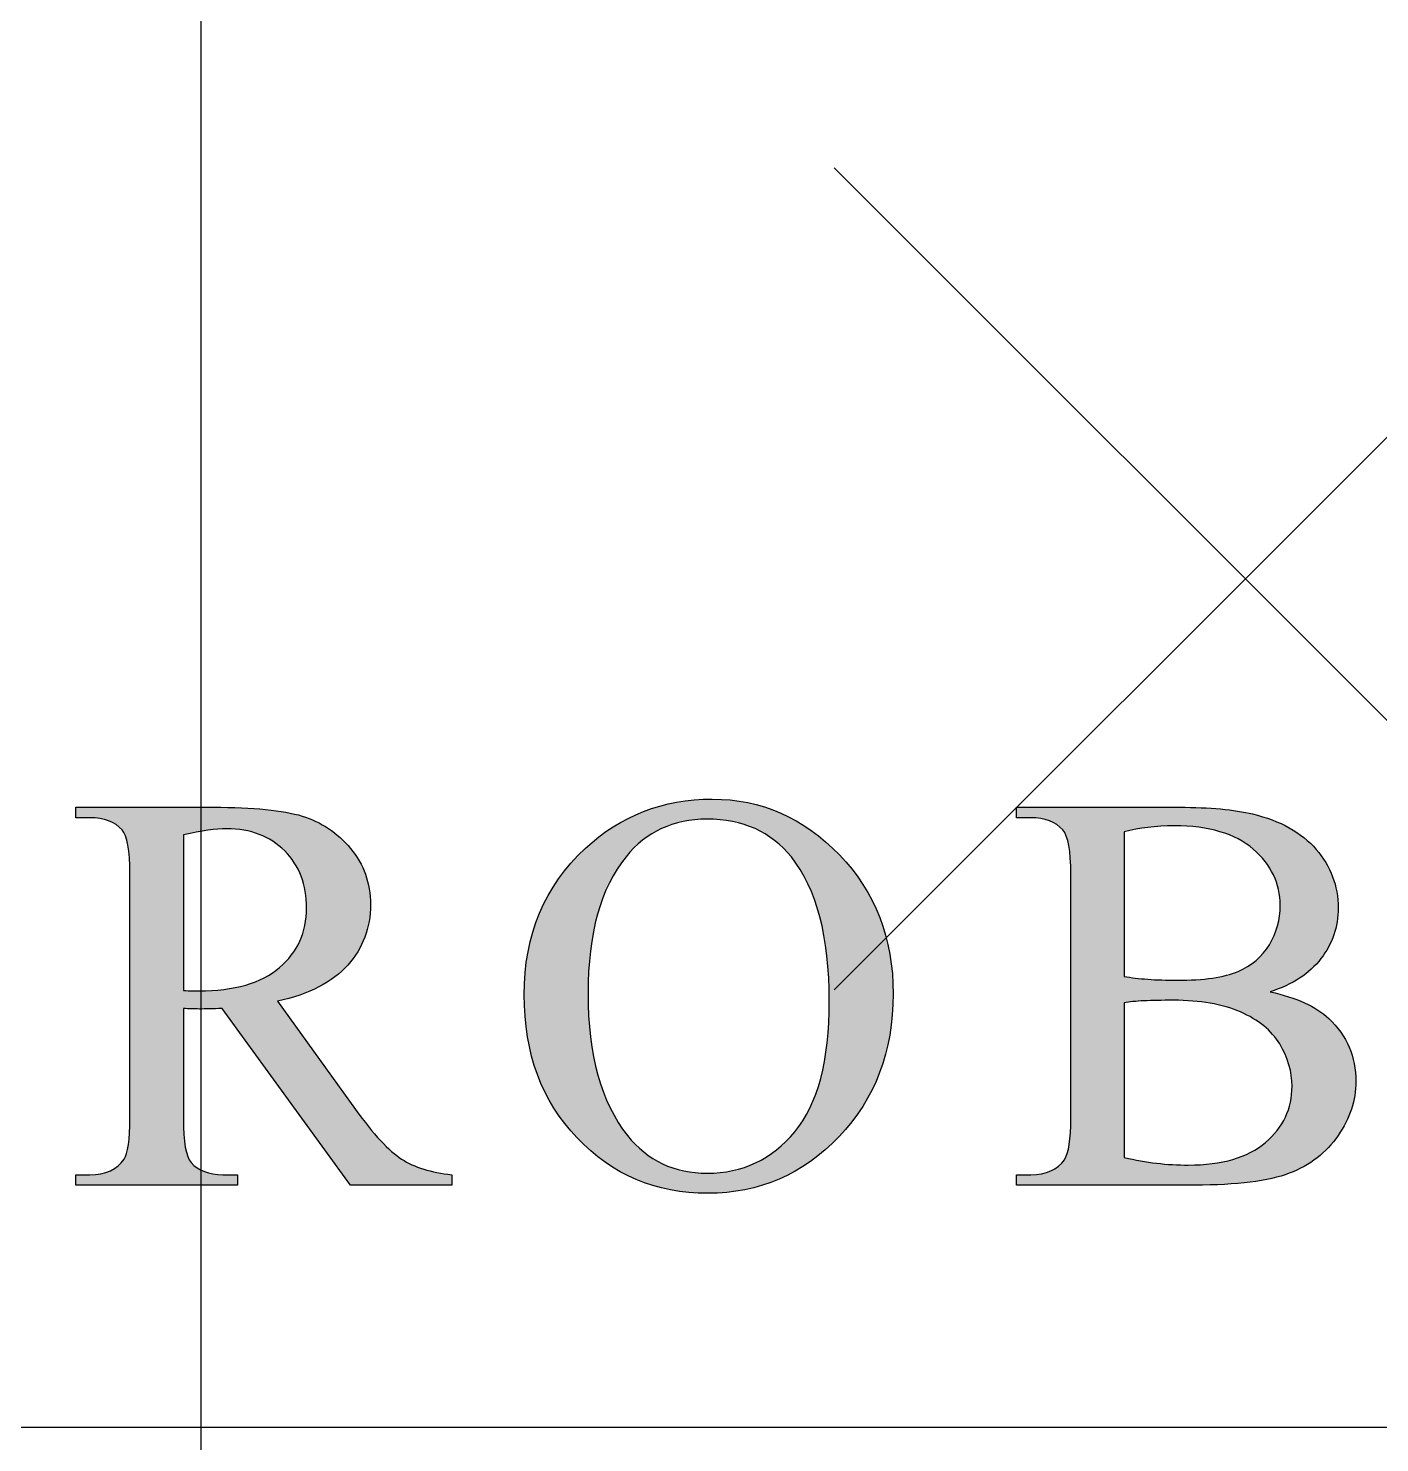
# Model space of a CAD drawing. Header units: millimetres. Extents: x -195 to 512, y -13 to 520.
# Drawn here: x 251.9 to 268.33, y 55.37 to 72.58 of the extents above; entities that cross this region are included whole.
import ezdxf

# ---------------------------------------------------------------- set-up
doc = ezdxf.new("R2010")
doc.units = ezdxf.units.MM
doc.header["$LTSCALE"] = 48
doc.header["$PDMODE"] = 3
doc.header["$PDSIZE"] = 5
doc.linetypes.add('DASHEDX2', pattern=[1.5, 1, -0.5])
doc.layers.add('G-Anno-Nplt', color=5, linetype='Continuous', plot=False)
doc.layers.add('G-Anno-RAMSA', color=5, linetype='Continuous')

# ---------------------------------------------------------------- blocks, each defined once
blk = doc.blocks.new('*U25')
h = blk.add_hatch(color=0)
edge = h.paths.add_edge_path()
edge.add_spline(control_points=[(0.3939, 0.91059), (0.3939, 0.93721), (0.38532, 0.95942), (0.36816, 0.97722), (0.35099, 0.99501), (0.33071, 1.00391), (0.30729, 1.00391)], knot_values=[0, 0, 0, 0, 1, 1, 1, 2, 2, 2, 2], degree=3, periodic=0)
edge.add_spline(control_points=[(0.30729, 1.00391), (0.28369, 1.00391), (0.26343, 0.99605), (0.24649, 0.98034)], knot_values=[7, 7, 7, 7, 8, 8, 8, 8], degree=3, periodic=0)
edge.add_spline(control_points=[(0.24649, 0.98034), (0.22698, 0.96223), (0.21722, 0.93885), (0.21722, 0.91019)], knot_values=[6, 6, 6, 6, 7, 7, 7, 7], degree=3, periodic=0)
edge.add_spline(control_points=[(0.21722, 0.91019), (0.21722, 0.88214), (0.22567, 0.85929), (0.24257, 0.84163)], knot_values=[5, 5, 5, 5, 6, 6, 6, 6], degree=3, periodic=0)
edge.add_spline(control_points=[(0.24257, 0.84163), (0.25946, 0.82397), (0.28033, 0.81514), (0.30516, 0.81514)], knot_values=[4, 4, 4, 4, 5, 5, 5, 5], degree=3, periodic=0)
edge.add_spline(control_points=[(0.30516, 0.81514), (0.32973, 0.81514), (0.35066, 0.82419), (0.36796, 0.8423)], knot_values=[3, 3, 3, 3, 4, 4, 4, 4], degree=3, periodic=0)
edge.add_spline(control_points=[(0.36796, 0.8423), (0.38525, 0.8604), (0.3939, 0.88317), (0.3939, 0.91059)], knot_values=[2, 2, 2, 2, 3, 3, 3, 3], degree=3, periodic=0)
edge = h.paths.add_edge_path(flags=16)
edge.add_spline(control_points=[(0.34514, 0.97621), (0.35726, 0.96103), (0.36333, 0.93801), (0.36333, 0.90713)], knot_values=[6, 6, 6, 6, 7, 7, 7, 7], degree=3, periodic=0)
edge.add_spline(control_points=[(0.36333, 0.90713), (0.36333, 0.87865), (0.35781, 0.85779), (0.34679, 0.84457), (0.33577, 0.83135), (0.3218, 0.82474), (0.3049, 0.82474)], knot_values=[4, 4, 4, 4, 5, 5, 5, 6, 6, 6, 6], degree=3, periodic=0)
edge.add_spline(control_points=[(0.3049, 0.82474), (0.28905, 0.82474), (0.2763, 0.83077), (0.26665, 0.84284)], knot_values=[3, 3, 3, 3, 4, 4, 4, 4], degree=3, periodic=0)
edge.add_spline(control_points=[(0.26665, 0.84284), (0.25408, 0.85873), (0.24779, 0.8814), (0.24779, 0.91086)], knot_values=[2, 2, 2, 2, 3, 3, 3, 3], degree=3, periodic=0)
edge.add_spline(control_points=[(0.24779, 0.91086), (0.24779, 0.93961), (0.25385, 0.96143), (0.26599, 0.97634)], knot_values=[1, 1, 1, 1, 2, 2, 2, 2], degree=3, periodic=0)
edge.add_spline(control_points=[(0.26599, 0.97634), (0.27572, 0.98832), (0.28865, 0.99431), (0.30477, 0.99431)], knot_values=[0, 0, 0, 0, 1, 1, 1, 1], degree=3, periodic=0)
edge.add_spline(control_points=[(0.30477, 0.99431), (0.32194, 0.99431), (0.3354, 0.98827), (0.34514, 0.97621)], knot_values=[7, 7, 7, 7, 8, 8, 8, 8], degree=3, periodic=0)
h = blk.add_hatch(color=0)
edge = h.paths.add_edge_path()
edge.add_spline(control_points=[(0.05403, 0.90366), (0.05542, 0.90357), (0.05677, 0.90351), (0.05808, 0.90346), (0.05938, 0.90342), (0.0606, 0.90339), (0.06173, 0.90339), (0.06452, 0.90339), (0.06813, 0.90348), (0.07256, 0.90366)], knot_values=[2, 2, 2, 2, 3, 3, 3, 4, 4, 4, 5, 5, 5, 5], degree=3, periodic=0)
edge.add_spline(control_points=[(0.07256, 0.90366), (0.07257, 0.90366), (0.13404, 0.81906), (0.13404, 0.81905)], knot_values=[1.00001, 1.00001, 1.00001, 1.00001, 1.999982, 1.999982, 1.999982, 1.999982], degree=3, periodic=0)
edge.add_spline(control_points=[(0.13404, 0.81905), (0.13404, 0.81905), (0.18252, 0.81905), (0.18252, 0.81905)], knot_values=[0.000018, 0.000018, 0.000018, 0.000018, 0.99999, 0.99999, 0.99999, 0.99999], degree=3, periodic=0)
edge.add_spline(control_points=[(0.18252, 0.81905), (0.18252, 0.81905), (0.18252, 0.82403), (0.18252, 0.82403)], knot_values=[29.000065, 29.000065, 29.000065, 29.000065, 29.999982, 29.999982, 29.999982, 29.999982], degree=3, periodic=0)
edge.add_spline(control_points=[(0.18252, 0.82403), (0.17266, 0.8251), (0.16466, 0.82759), (0.15853, 0.83151)], knot_values=[28, 28, 28, 28, 29, 29, 29, 29], degree=3, periodic=0)
edge.add_spline(control_points=[(0.15853, 0.83151), (0.1524, 0.83543), (0.14506, 0.84336), (0.13653, 0.85529)], knot_values=[27, 27, 27, 27, 28, 28, 28, 28], degree=3, periodic=0)
edge.add_spline(control_points=[(0.13653, 0.85529), (0.13653, 0.85529), (0.09909, 0.90706), (0.09909, 0.90707)], knot_values=[26.000021, 26.000021, 26.000021, 26.000021, 27, 27, 27, 27], degree=3, periodic=0)
edge.add_spline(control_points=[(0.09909, 0.90707), (0.11429, 0.91044), (0.12551, 0.91623), (0.13275, 0.92442)], knot_values=[25, 25, 25, 25, 26, 26, 26, 26], degree=3, periodic=0)
edge.add_spline(control_points=[(0.13275, 0.92442), (0.14, 0.93261), (0.14362, 0.94227), (0.14362, 0.9534)], knot_values=[24, 24, 24, 24, 25, 25, 25, 25], degree=3, periodic=0)
edge.add_spline(control_points=[(0.14362, 0.9534), (0.14362, 0.96381), (0.14044, 0.97278), (0.13408, 0.9803)], knot_values=[23, 23, 23, 23, 24, 24, 24, 24], degree=3, periodic=0)
edge.add_spline(control_points=[(0.13408, 0.9803), (0.12772, 0.98782), (0.11998, 0.99299), (0.11087, 0.9958)], knot_values=[22, 22, 22, 22, 23, 23, 23, 23], degree=3, periodic=0)
edge.add_spline(control_points=[(0.11087, 0.9958), (0.10175, 0.99859), (0.08759, 1), (0.06838, 1)], knot_values=[21, 21, 21, 21, 22, 22, 22, 22], degree=3, periodic=0)
edge.add_spline(control_points=[(0.06838, 1), (0.06838, 1), (0.00249, 1), (0.00249, 1)], knot_values=[20.000018, 20.000018, 20.000018, 20.000018, 21, 21, 21, 21], degree=3, periodic=0)
edge.add_spline(control_points=[(0.00249, 1), (0.00249, 1), (0.00249, 0.99502), (0.00249, 0.99502)], knot_values=[19.000036, 19.000036, 19.000036, 19.000036, 19.999982, 19.999982, 19.999982, 19.999982], degree=3, periodic=0)
edge.add_spline(control_points=[(0.00249, 0.99502), (0.00249, 0.99502), (0.00928, 0.99502), (0.00928, 0.99502)], knot_values=[18, 18, 18, 18, 18.999964, 18.999964, 18.999964, 18.999964], degree=3, periodic=0)
edge.add_spline(control_points=[(0.00928, 0.99502), (0.01611, 0.99502), (0.02125, 0.99307), (0.02471, 0.98917)], knot_values=[17, 17, 17, 17, 18, 18, 18, 18], degree=3, periodic=0)
edge.add_spline(control_points=[(0.02471, 0.98917), (0.0272, 0.98641), (0.02844, 0.97936), (0.02844, 0.96801)], knot_values=[16, 16, 16, 16, 17, 17, 17, 17], degree=3, periodic=0)
edge.add_spline(control_points=[(0.02844, 0.96801), (0.02844, 0.96801), (0.02844, 0.85105), (0.02844, 0.85105)], knot_values=[15, 15, 15, 15, 16, 16, 16, 16], degree=3, periodic=0)
edge.add_spline(control_points=[(0.02844, 0.85105), (0.02844, 0.84076), (0.02751, 0.83424), (0.02565, 0.83149)], knot_values=[14, 14, 14, 14, 15, 15, 15, 15], degree=3, periodic=0)
edge.add_spline(control_points=[(0.02565, 0.83149), (0.02236, 0.82651), (0.0169, 0.82403), (0.00928, 0.82403)], knot_values=[13, 13, 13, 13, 14, 14, 14, 14], degree=3, periodic=0)
edge.add_spline(control_points=[(0.00928, 0.82403), (0.00928, 0.82403), (0.00249, 0.82403), (0.00249, 0.82403)], knot_values=[12.000036, 12.000036, 12.000036, 12.000036, 13, 13, 13, 13], degree=3, periodic=0)
edge.add_spline(control_points=[(0.00249, 0.82403), (0.00249, 0.82403), (0.00249, 0.81905), (0.00249, 0.81905)], knot_values=[11.000018, 11.000018, 11.000018, 11.000018, 11.999964, 11.999964, 11.999964, 11.999964], degree=3, periodic=0)
edge.add_spline(control_points=[(0.00249, 0.81905), (0.00249, 0.81905), (0.07998, 0.81905), (0.07999, 0.81905)], knot_values=[10.000018, 10.000018, 10.000018, 10.000018, 10.999982, 10.999982, 10.999982, 10.999982], degree=3, periodic=0)
edge.add_spline(control_points=[(0.07999, 0.81905), (0.07999, 0.81905), (0.07999, 0.82403), (0.07999, 0.82403)], knot_values=[9.000036, 9.000036, 9.000036, 9.000036, 9.999982, 9.999982, 9.999982, 9.999982], degree=3, periodic=0)
edge.add_spline(control_points=[(0.07999, 0.82403), (0.07999, 0.82403), (0.07293, 0.82403), (0.07293, 0.82403)], knot_values=[8, 8, 8, 8, 8.999964, 8.999964, 8.999964, 8.999964], degree=3, periodic=0)
edge.add_spline(control_points=[(0.07293, 0.82403), (0.06619, 0.82403), (0.06113, 0.82598), (0.05776, 0.82989)], knot_values=[7, 7, 7, 7, 8, 8, 8, 8], degree=3, periodic=0)
edge.add_spline(control_points=[(0.05776, 0.82989), (0.05527, 0.83264), (0.05403, 0.83969), (0.05403, 0.85105)], knot_values=[6, 6, 6, 6, 7, 7, 7, 7], degree=3, periodic=0)
edge.add_spline(control_points=[(0.05403, 0.85105), (0.05403, 0.85105), (0.05403, 0.90366), (0.05403, 0.90366)], knot_values=[5.000018, 5.000018, 5.000018, 5.000018, 6, 6, 6, 6], degree=3, periodic=0)
edge.add_spline(control_points=[(0.05403, 0.90366), (0.05403, 0.90366), (0.05403, 0.90366), (0.05403, 0.90366)], knot_values=[5, 5, 5, 5, 5.000018, 5.000018, 5.000018, 5.000018], degree=3, periodic=0)
edge = h.paths.add_edge_path(flags=16)
edge.add_spline(control_points=[(0.05403, 0.91219), (0.05403, 0.9122), (0.05403, 0.98684), (0.05403, 0.98685)], knot_values=[7.000018, 7.000018, 7.000018, 7.000018, 7.999982, 7.999982, 7.999982, 7.999982], degree=3, periodic=0)
edge.add_spline(control_points=[(0.05403, 0.98685), (0.05403, 0.98685), (0.05403, 0.98685), (0.05403, 0.98685)], knot_values=[7, 7, 7, 7, 7.000018, 7.000018, 7.000018, 7.000018], degree=3, periodic=0)
edge.add_spline(control_points=[(0.05403, 0.98685), (0.06274, 0.98874), (0.06965, 0.98969), (0.07476, 0.98969)], knot_values=[6, 6, 6, 6, 7, 7, 7, 7], degree=3, periodic=0)
edge.add_spline(control_points=[(0.07476, 0.98969), (0.08629, 0.98969), (0.09555, 0.98616), (0.10255, 0.97912), (0.10955, 0.97208), (0.11305, 0.96293), (0.11305, 0.95168)], knot_values=[4, 4, 4, 4, 5, 5, 5, 6, 6, 6, 6], degree=3, periodic=0)
edge.add_spline(control_points=[(0.11305, 0.95168), (0.11305, 0.94016), (0.10871, 0.93067), (0.10004, 0.92322)], knot_values=[3, 3, 3, 3, 4, 4, 4, 4], degree=3, periodic=0)
edge.add_spline(control_points=[(0.10004, 0.92322), (0.09137, 0.91578), (0.0785, 0.91206), (0.06143, 0.91206), (0.06063, 0.91206), (0.05962, 0.91208), (0.05839, 0.91213), (0.05716, 0.91217), (0.05571, 0.91219), (0.05403, 0.91219)], knot_values=[0, 0, 0, 0, 1, 1, 1, 2, 2, 2, 3, 3, 3, 3], degree=3, periodic=0)
h = blk.add_hatch(color=0)
edge = h.paths.add_edge_path(flags=16)
edge.add_spline(control_points=[(0.50456, 0.90637), (0.50456, 0.90637), (0.50456, 0.83225), (0.50456, 0.83225)], knot_values=[8, 8, 8, 8, 9, 9, 9, 9], degree=3, periodic=0)
edge.add_spline(control_points=[(0.50456, 0.83225), (0.51491, 0.82985), (0.52513, 0.82865), (0.53522, 0.82865), (0.55138, 0.82865), (0.5637, 0.83227), (0.57218, 0.83952)], knot_values=[0, 0, 0, 0, 1, 1, 1, 2, 2, 2, 2], degree=3, periodic=0)
edge.add_spline(control_points=[(0.57218, 0.83952), (0.58066, 0.84676), (0.5849, 0.85571), (0.5849, 0.86638), (0.5849, 0.8734), (0.58293, 0.88015), (0.57899, 0.88664)], knot_values=[2, 2, 2, 2, 3, 3, 3, 4, 4, 4, 4], degree=3, periodic=0)
edge.add_spline(control_points=[(0.57899, 0.88664), (0.57504, 0.89313), (0.56877, 0.89824), (0.56015, 0.90197), (0.55153, 0.90571), (0.54086, 0.90757), (0.52815, 0.90757), (0.52264, 0.90757), (0.51793, 0.90748), (0.51402, 0.90731), (0.51011, 0.90713), (0.50696, 0.90682), (0.50456, 0.90637)], knot_values=[4, 4, 4, 4, 5, 5, 5, 6, 6, 6, 7, 7, 7, 8, 8, 8, 8], degree=3, periodic=0)
edge = h.paths.add_edge_path(flags=16)
edge.add_spline(control_points=[(0.50456, 0.98819), (0.50456, 0.98819), (0.50456, 0.91903), (0.50456, 0.91903)], knot_values=[8, 8, 8, 8, 9, 9, 9, 9], degree=3, periodic=0)
edge.add_spline(control_points=[(0.50456, 0.91903), (0.50785, 0.91841), (0.5116, 0.91795), (0.51582, 0.91764), (0.52004, 0.91733), (0.52469, 0.91717), (0.52975, 0.91717), (0.54273, 0.91717), (0.55248, 0.91856), (0.55901, 0.92135), (0.56555, 0.92414), (0.57055, 0.92841), (0.57401, 0.93416), (0.57748, 0.93992), (0.57921, 0.9462), (0.57921, 0.95301), (0.57921, 0.96355), (0.5749, 0.97253), (0.56628, 0.97996), (0.55766, 0.98739), (0.54508, 0.99111), (0.52855, 0.99111), (0.51967, 0.99111), (0.51167, 0.99014), (0.50456, 0.98819)], knot_values=[0, 0, 0, 0, 1, 1, 1, 2, 2, 2, 3, 3, 3, 4, 4, 4, 5, 5, 5, 6, 6, 6, 7, 7, 7, 8, 8, 8, 8], degree=3, periodic=0)
edge = h.paths.add_edge_path()
edge.add_spline(control_points=[(0.59643, 0.97983), (0.60343, 0.97171), (0.60694, 0.96237), (0.60694, 0.95181), (0.60694, 0.94275), (0.6042, 0.93466), (0.59871, 0.92751), (0.59322, 0.92037), (0.58512, 0.91507), (0.57441, 0.9116)], knot_values=[18, 18, 18, 18, 19, 19, 19, 20, 20, 20, 21, 21, 21, 21], degree=3, periodic=0)
edge.add_spline(control_points=[(0.57441, 0.9116), (0.58694, 0.90893), (0.59632, 0.90465), (0.60254, 0.89877)], knot_values=[0, 0, 0, 0, 1, 1, 1, 1], degree=3, periodic=0)
edge.add_spline(control_points=[(0.60254, 0.89877), (0.61116, 0.89056), (0.61547, 0.88053), (0.61547, 0.86867), (0.61547, 0.85966), (0.61263, 0.85104), (0.60694, 0.84279)], knot_values=[1, 1, 1, 1, 2, 2, 2, 3, 3, 3, 3], degree=3, periodic=0)
edge.add_spline(control_points=[(0.60694, 0.84279), (0.60126, 0.83455), (0.59348, 0.82852), (0.58358, 0.82474), (0.57368, 0.82095), (0.55856, 0.81905), (0.53823, 0.81905)], knot_values=[3, 3, 3, 3, 4, 4, 4, 5, 5, 5, 5], degree=3, periodic=0)
edge.add_spline(control_points=[(0.53823, 0.81905), (0.53823, 0.81905), (0.45301, 0.81905), (0.45301, 0.81905)], knot_values=[5, 5, 5, 5, 6, 6, 6, 6], degree=3, periodic=0)
edge.add_spline(control_points=[(0.45301, 0.81905), (0.45301, 0.81905), (0.45301, 0.82403), (0.45301, 0.82403)], knot_values=[6, 6, 6, 6, 7, 7, 7, 7], degree=3, periodic=0)
edge.add_spline(control_points=[(0.45301, 0.82403), (0.45301, 0.82403), (0.45977, 0.82403), (0.45977, 0.82403)], knot_values=[7, 7, 7, 7, 8, 8, 8, 8], degree=3, periodic=0)
edge.add_spline(control_points=[(0.45977, 0.82403), (0.46726, 0.82403), (0.47265, 0.82643), (0.47592, 0.83122)], knot_values=[8, 8, 8, 8, 9, 9, 9, 9], degree=3, periodic=0)
edge.add_spline(control_points=[(0.47592, 0.83122), (0.47795, 0.83432), (0.47896, 0.84093), (0.47896, 0.85105)], knot_values=[9, 9, 9, 9, 10, 10, 10, 10], degree=3, periodic=0)
edge.add_spline(control_points=[(0.47896, 0.85105), (0.47896, 0.85105), (0.47896, 0.96801), (0.47896, 0.96801)], knot_values=[10, 10, 10, 10, 11, 11, 11, 11], degree=3, periodic=0)
edge.add_spline(control_points=[(0.47896, 0.96801), (0.47896, 0.97918), (0.47768, 0.98624), (0.47512, 0.98917)], knot_values=[11, 11, 11, 11, 12, 12, 12, 12], degree=3, periodic=0)
edge.add_spline(control_points=[(0.47512, 0.98917), (0.47168, 0.99307), (0.46656, 0.99502), (0.45977, 0.99502)], knot_values=[12, 12, 12, 12, 13, 13, 13, 13], degree=3, periodic=0)
edge.add_spline(control_points=[(0.45977, 0.99502), (0.45977, 0.99502), (0.45301, 0.99502), (0.45301, 0.99502)], knot_values=[13, 13, 13, 13, 14, 14, 14, 14], degree=3, periodic=0)
edge.add_spline(control_points=[(0.45301, 0.99502), (0.45301, 0.99502), (0.45301, 1), (0.45301, 1)], knot_values=[14, 14, 14, 14, 15, 15, 15, 15], degree=3, periodic=0)
edge.add_spline(control_points=[(0.45301, 1), (0.45301, 1), (0.53098, 1), (0.53098, 1)], knot_values=[15, 15, 15, 15, 16, 16, 16, 16], degree=3, periodic=0)
edge.add_spline(control_points=[(0.53098, 1), (0.54552, 1), (0.55718, 0.99893), (0.56596, 0.99681)], knot_values=[16, 16, 16, 16, 17, 17, 17, 17], degree=3, periodic=0)
edge.add_spline(control_points=[(0.56596, 0.99681), (0.57927, 0.99361), (0.58942, 0.98795), (0.59643, 0.97983)], knot_values=[17, 17, 17, 17, 18, 18, 18, 18], degree=3, periodic=0)
at = {"color": 0}
for points in [[(0.24649, 0.98034), (0.26343, 0.99605), (0.28369, 1.00391), (0.30729, 1.00391)], [(0.00249, 0.99502), (0.00249, 0.99502), (0.00249, 1), (0.00249, 1)], [(0.00249, 1), (0.00249, 1), (0.06838, 1), (0.06838, 1)], [(0.06838, 1), (0.08759, 1), (0.10175, 0.99859), (0.11087, 0.9958)], [(0.11087, 0.9958), (0.11998, 0.99299), (0.12772, 0.98782), (0.13408, 0.9803)], [(0.45301, 0.99502), (0.45301, 0.99502), (0.45301, 1), (0.45301, 1)], [(0.45301, 1), (0.45301, 1), (0.53098, 1), (0.53098, 1)], [(0.53098, 1), (0.54552, 1), (0.55718, 0.99893), (0.56596, 0.99681)], [(0.56596, 0.99681), (0.57927, 0.99361), (0.58942, 0.98795), (0.59643, 0.97983)], [(0.00928, 0.99502), (0.00928, 0.99502), (0.00249, 0.99502), (0.00249, 0.99502)], [(0.02471, 0.98917), (0.02125, 0.99307), (0.01611, 0.99502), (0.00928, 0.99502)], [(0.02844, 0.96801), (0.02844, 0.97936), (0.0272, 0.98641), (0.02471, 0.98917)], [(0.30477, 0.99431), (0.28865, 0.99431), (0.27572, 0.98832), (0.26599, 0.97634)], [(0.34514, 0.97621), (0.3354, 0.98827), (0.32194, 0.99431), (0.30477, 0.99431)], [(0.45977, 0.99502), (0.45977, 0.99502), (0.45301, 0.99502), (0.45301, 0.99502)], [(0.47512, 0.98917), (0.47168, 0.99307), (0.46656, 0.99502), (0.45977, 0.99502)], [(0.47896, 0.96801), (0.47896, 0.97918), (0.47768, 0.98624), (0.47512, 0.98917)], [(0.05403, 0.98685), (0.05403, 0.98685), (0.05403, 0.91219), (0.05403, 0.91219)], [(0.50456, 0.98819), (0.50456, 0.98819), (0.50456, 0.91903), (0.50456, 0.91903)], [(0.02844, 0.85105), (0.02844, 0.85105), (0.02844, 0.96801), (0.02844, 0.96801)], [(0.47896, 0.85105), (0.47896, 0.85105), (0.47896, 0.96801), (0.47896, 0.96801)], [(0.13275, 0.92442), (0.12551, 0.91623), (0.11429, 0.91044), (0.09909, 0.90707)], [(0.57441, 0.9116), (0.58694, 0.90893), (0.59632, 0.90465), (0.60254, 0.89877)], [(0.05403, 0.90366), (0.05403, 0.90366), (0.05403, 0.85105), (0.05403, 0.85105)], [(0.13404, 0.81905), (0.13404, 0.81905), (0.07256, 0.90366), (0.07256, 0.90366)], [(0.09909, 0.90707), (0.09909, 0.90707), (0.13653, 0.85529), (0.13653, 0.85529)], [(0.50456, 0.90637), (0.50456, 0.90637), (0.50456, 0.83225), (0.50456, 0.83225)], [(0.13653, 0.85529), (0.14506, 0.84336), (0.1524, 0.83543), (0.15853, 0.83151)], [(0.02565, 0.83149), (0.02751, 0.83424), (0.02844, 0.84076), (0.02844, 0.85105)], [(0.05403, 0.85105), (0.05403, 0.83969), (0.05527, 0.83264), (0.05776, 0.82989)], [(0.47592, 0.83122), (0.47795, 0.83432), (0.47896, 0.84093), (0.47896, 0.85105)], [(0.00928, 0.82403), (0.0169, 0.82403), (0.02236, 0.82651), (0.02565, 0.83149)], [(0.05776, 0.82989), (0.06113, 0.82598), (0.06619, 0.82403), (0.07293, 0.82403)], [(0.15853, 0.83151), (0.16466, 0.82759), (0.17266, 0.8251), (0.18252, 0.82403)], [(0.45977, 0.82403), (0.46726, 0.82403), (0.47265, 0.82643), (0.47592, 0.83122)], [(0.00249, 0.81905), (0.00249, 0.81905), (0.00249, 0.82403), (0.00249, 0.82403)], [(0.00249, 0.82403), (0.00249, 0.82403), (0.00928, 0.82403), (0.00928, 0.82403)], [(0.07293, 0.82403), (0.07293, 0.82403), (0.07999, 0.82403), (0.07999, 0.82403)], [(0.07999, 0.82403), (0.07999, 0.82403), (0.07999, 0.81905), (0.07999, 0.81905)], [(0.18252, 0.82403), (0.18252, 0.82403), (0.18252, 0.81905), (0.18252, 0.81905)], [(0.45301, 0.81905), (0.45301, 0.81905), (0.45301, 0.82403), (0.45301, 0.82403)], [(0.45301, 0.82403), (0.45301, 0.82403), (0.45977, 0.82403), (0.45977, 0.82403)], [(0.07999, 0.81905), (0.07999, 0.81905), (0.00249, 0.81905), (0.00249, 0.81905)], [(0.18252, 0.81905), (0.18252, 0.81905), (0.13404, 0.81905), (0.13404, 0.81905)], [(0.53823, 0.81905), (0.53823, 0.81905), (0.45301, 0.81905), (0.45301, 0.81905)]]:
    blk.add_open_spline(points, degree=3, dxfattribs=at)
for points, knots in [([(0.30729, 1.00391), (0.33071, 1.00391), (0.35099, 0.99501), (0.36816, 0.97722), (0.38532, 0.95942), (0.3939, 0.93721), (0.3939, 0.91059), (0.3939, 0.88317), (0.38525, 0.8604), (0.36796, 0.8423)], [0, 0, 0, 0, 1, 1, 1, 2, 2, 2, 3, 3, 3, 3]), ([(0.10004, 0.92322), (0.10871, 0.93067), (0.11305, 0.94016), (0.11305, 0.95168), (0.11305, 0.96293), (0.10955, 0.97208), (0.10255, 0.97912), (0.09555, 0.98616), (0.08629, 0.98969), (0.07476, 0.98969), (0.06965, 0.98969), (0.06274, 0.98874), (0.05403, 0.98685)], [3, 3, 3, 3, 4, 4, 4, 5, 5, 5, 6, 6, 6, 7, 7, 7, 7]), ([(0.50456, 0.91903), (0.50785, 0.91841), (0.5116, 0.91795), (0.51582, 0.91764), (0.52004, 0.91733), (0.52469, 0.91717), (0.52975, 0.91717), (0.54273, 0.91717), (0.55248, 0.91856), (0.55901, 0.92135), (0.56555, 0.92414), (0.57055, 0.92841), (0.57401, 0.93416), (0.57748, 0.93992), (0.57921, 0.9462), (0.57921, 0.95301), (0.57921, 0.96355), (0.5749, 0.97253), (0.56628, 0.97996), (0.55766, 0.98739), (0.54508, 0.99111), (0.52855, 0.99111), (0.51967, 0.99111), (0.51167, 0.99014), (0.50456, 0.98819)], [0, 0, 0, 0, 1, 1, 1, 2, 2, 2, 3, 3, 3, 4, 4, 4, 5, 5, 5, 6, 6, 6, 7, 7, 7, 8, 8, 8, 8]), ([(0.13408, 0.9803), (0.14044, 0.97278), (0.14362, 0.96381), (0.14362, 0.9534), (0.14362, 0.94227), (0.14, 0.93261), (0.13275, 0.92442)], [23, 23, 23, 23, 24, 24, 24, 25, 25, 25, 25]), ([(0.24257, 0.84163), (0.22567, 0.85929), (0.21722, 0.88214), (0.21722, 0.91019), (0.21722, 0.93885), (0.22698, 0.96223), (0.24649, 0.98034)], [5, 5, 5, 5, 6, 6, 6, 7, 7, 7, 7]), ([(0.26599, 0.97634), (0.25385, 0.96143), (0.24779, 0.93961), (0.24779, 0.91086), (0.24779, 0.8814), (0.25408, 0.85873), (0.26665, 0.84284)], [1, 1, 1, 1, 2, 2, 2, 3, 3, 3, 3]), ([(0.26665, 0.84284), (0.2763, 0.83077), (0.28905, 0.82474), (0.3049, 0.82474), (0.3218, 0.82474), (0.33577, 0.83135), (0.34679, 0.84457), (0.35781, 0.85779), (0.36333, 0.87865), (0.36333, 0.90713), (0.36333, 0.93801), (0.35726, 0.96103), (0.34514, 0.97621)], [3, 3, 3, 3, 4, 4, 4, 5, 5, 5, 6, 6, 6, 7, 7, 7, 7]), ([(0.59643, 0.97983), (0.60343, 0.97171), (0.60694, 0.96237), (0.60694, 0.95181), (0.60694, 0.94275), (0.6042, 0.93466), (0.59871, 0.92751), (0.59322, 0.92037), (0.58512, 0.91507), (0.57441, 0.9116)], [18, 18, 18, 18, 19, 19, 19, 20, 20, 20, 21, 21, 21, 21]), ([(0.05403, 0.91219), (0.05571, 0.91219), (0.05716, 0.91217), (0.05839, 0.91213), (0.05962, 0.91208), (0.06063, 0.91206), (0.06143, 0.91206), (0.0785, 0.91206), (0.09137, 0.91578), (0.10004, 0.92322)], [0, 0, 0, 0, 1, 1, 1, 2, 2, 2, 3, 3, 3, 3]), ([(0.07256, 0.90366), (0.06813, 0.90348), (0.06452, 0.90339), (0.06173, 0.90339), (0.0606, 0.90339), (0.05938, 0.90342), (0.05808, 0.90346), (0.05677, 0.90351), (0.05542, 0.90357), (0.05403, 0.90366)], [2, 2, 2, 2, 3, 3, 3, 4, 4, 4, 5, 5, 5, 5]), ([(0.57899, 0.88664), (0.57504, 0.89313), (0.56877, 0.89824), (0.56015, 0.90197), (0.55153, 0.90571), (0.54086, 0.90757), (0.52815, 0.90757), (0.52264, 0.90757), (0.51793, 0.90748), (0.51402, 0.90731), (0.51011, 0.90713), (0.50696, 0.90682), (0.50456, 0.90637)], [4, 4, 4, 4, 5, 5, 5, 6, 6, 6, 7, 7, 7, 8, 8, 8, 8]), ([(0.60254, 0.89877), (0.61116, 0.89056), (0.61547, 0.88053), (0.61547, 0.86867), (0.61547, 0.85966), (0.61263, 0.85104), (0.60694, 0.84279)], [1, 1, 1, 1, 2, 2, 2, 3, 3, 3, 3]), ([(0.57218, 0.83952), (0.58066, 0.84676), (0.5849, 0.85571), (0.5849, 0.86638), (0.5849, 0.8734), (0.58293, 0.88015), (0.57899, 0.88664)], [2, 2, 2, 2, 3, 3, 3, 4, 4, 4, 4]), ([(0.36796, 0.8423), (0.35066, 0.82419), (0.32973, 0.81514), (0.30516, 0.81514), (0.28033, 0.81514), (0.25946, 0.82397), (0.24257, 0.84163)], [3, 3, 3, 3, 4, 4, 4, 5, 5, 5, 5]), ([(0.60694, 0.84279), (0.60126, 0.83455), (0.59348, 0.82852), (0.58358, 0.82474), (0.57368, 0.82095), (0.55856, 0.81905), (0.53823, 0.81905)], [3, 3, 3, 3, 4, 4, 4, 5, 5, 5, 5]), ([(0.50456, 0.83225), (0.51491, 0.82985), (0.52513, 0.82865), (0.53522, 0.82865), (0.55138, 0.82865), (0.5637, 0.83227), (0.57218, 0.83952)], [0, 0, 0, 0, 1, 1, 1, 2, 2, 2, 2])]:
    blk.add_open_spline(points, degree=3, knots=knots, dxfattribs=at)

msp = doc.modelspace()

# ---------------------------------------------------------------- linework, layer by layer
at = {"layer": 'G-Anno-Nplt'}
for p, q in [((254, 0), (254, 152.4)), ((0, 55.562), (304.8, 55.562))]:
    msp.add_line(p, q, dxfattribs=at)
msp.add_point((266.7, 65.881), dxfattribs=at)

# ---------------------------------------------------------------- block references
at = {"layer": 'G-Anno-RAMSA', "linetype": 'DASHEDX2', "xscale": 25.4, "yscale": 25.4, "zscale": 25.4}
msp.add_blockref('*U25', (252.412, 37.703), dxfattribs=at)

doc.saveas('drawing.dxf')
